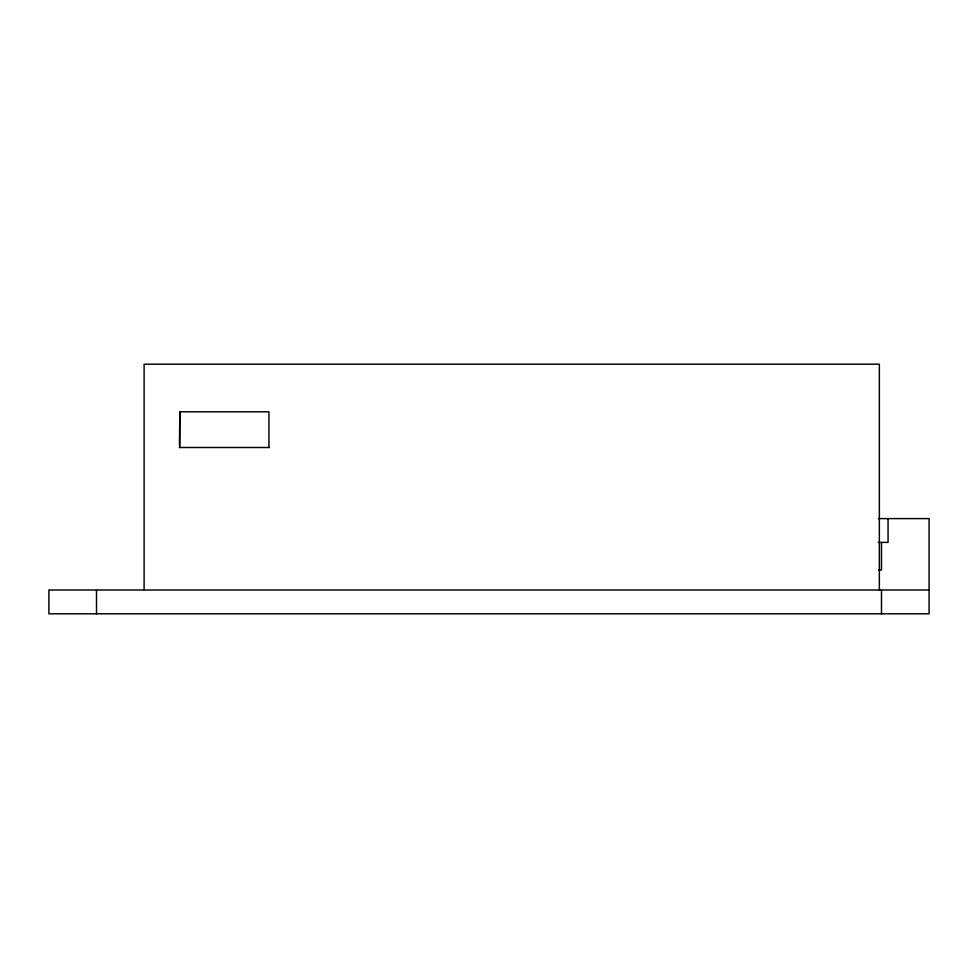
<?xml version="1.0" encoding="UTF-8"?>
<svg xmlns="http://www.w3.org/2000/svg" width="978" height="978" viewBox="0 0 978 978"><rect width="100%" height="100%" fill="white"/><g stroke="black" fill="none" stroke-linecap="round" stroke-linejoin="round"><path stroke-width="1.47" d="M179.463 446.005L179.805 411.799L268.95 411.799L268.95 447.496M179.341 447.496L269.451 447.496M878.33 518.597L929.1 518.597L929.1 613.805L48.9 613.805L48.9 590.003L929.1 590.003M878.33 542.399L888.061 542.399L888.061 518.597M878.44 570.015L881.496 570.015L881.496 542.399M881.496 590.003L881.496 613.805M879.356 590.003L879.356 364.195L144.108 364.195L144.108 590.003M179.805 411.799L179.805 447.496M96.504 590.003L96.504 613.805"/></g></svg>
